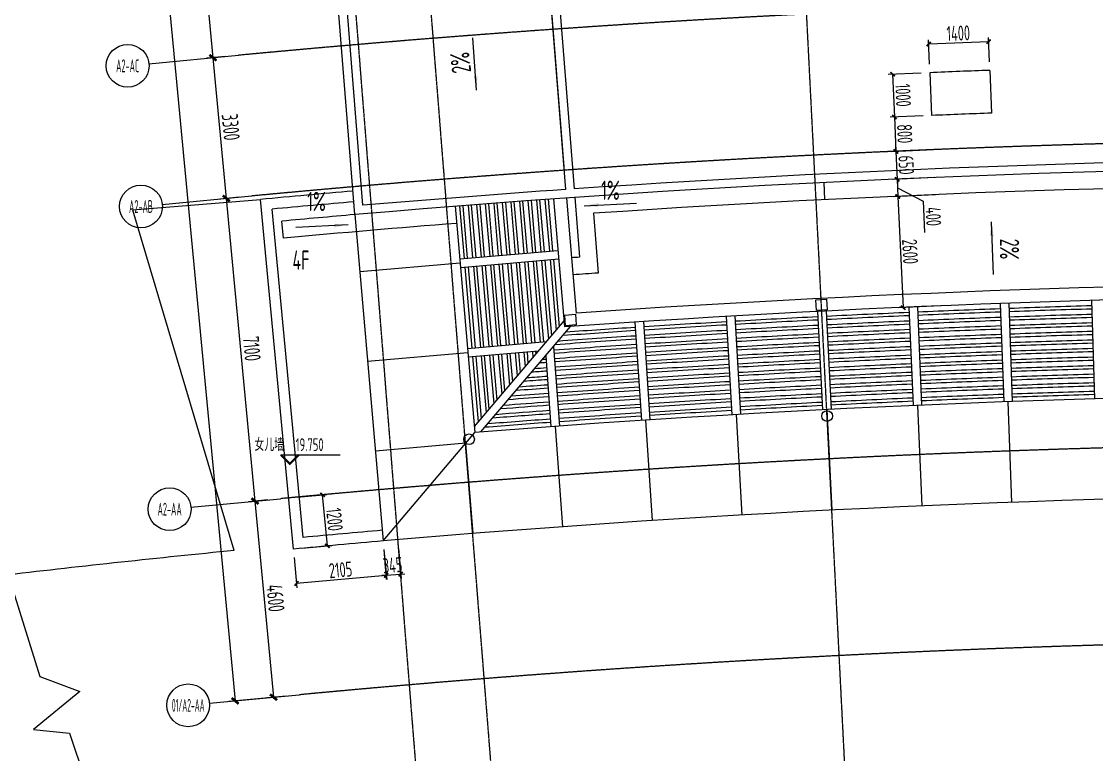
# Model space of a CAD drawing. Header units: millimetres. Extents: x 11677979 to 24947533, y -12764720 to -6308891.
# Drawn here: x 11745006 to 11770094, y -6407759 to -6390643 of the extents above; entities that cross this region are included whole.
import ezdxf
from ezdxf.enums import TextEntityAlignment as Align

# ---------------------------------------------------------------- set-up
doc = ezdxf.new("R2010")
doc.units = ezdxf.units.MM
doc.header["$LTSCALE"] = 10
doc.linetypes.add('A2-RG-AXIS$0$CENTER', pattern=[2, 1.25, -0.25, 0.25, -0.25])
doc.linetypes.add('A2-RG-AXIS$0$DOTE', pattern=[2.42, 2, -0.2, 0.02, -0.2])
for name, color, linetype in [('A2-RB-RF$0$$34$A-DIMS-100', 1, 'Continuous'), ('A2-RB-RF$0$A-DIMS-100', 1, 'Continuous'), ('A2-RB-RF$0$A-HATH', 9, 'Continuous'), ('A2-RG-AXIS$0$A-AXIS', 1, 'Continuous'), ('A2-RG-AXIS$0$A-DIMS-100', 1, 'Continuous'), ('A2-RG-AXIS$0$A-GRID', 1, 'A2-RG-AXIS$0$CENTER'), ('A2-RG-AXIS$0$A-SYMB', 4, 'Continuous'), ('A2-RI-RF$0$$0$AUDIT_D_120618114340-341', 1, 'Continuous'), ('A2-RI-RF$0$$2$A-SYMB', 4, 'Continuous'), ('A2-RI-RF$0$A-COLUMN', 9, 'Continuous'), ('A2-RI-RF$0$A-GLAZ', 140, 'Continuous'), ('A2-RI-RF$0$A-ROOF-DRAN', 175, 'Continuous'), ('A2-RI-RF$0$A-ROOF-EDGE', 2, 'Continuous'), ('A2-RI-RF$0$A-SYMB-AREA', 4, 'Continuous'), ('A2-RI-RF$0$A-SYMB-NAME', 4, 'Continuous'), ('A2-RI-RF$0$an-wall-prht', 2, 'Continuous')]:
    doc.layers.add(name, color=color, linetype=linetype)
doc.layers.add('A2-RI-RF$0$A-DETL-LLIN', color=3, linetype='Continuous', lineweight=5)
doc.layers.add('A2-RI-RF$0$A-DETL-MLIN', color=3, linetype='Continuous', lineweight=9)
doc.styles.add('A2-RB-RF$0$$0$XD2008', font='hzs.shx', dxfattribs={"width": 0.7, "bigfont": 'hztxt.shx'})
doc.styles.add('A2-RB-RF$0$XD2008', font='hzs.shx', dxfattribs={"width": 0.7, "bigfont": 'hztxt.shx'})
doc.styles.add('A2-RG-AXIS$0$ECADI', font='hzs.shx', dxfattribs={"width": 0.7, "bigfont": 'hztxt.shx'})
doc.styles.add('A2-RG-AXIS$0$XD2008', font='hzs.shx', dxfattribs={"width": 0.7, "bigfont": 'hztxt.shx'})
doc.styles.add('A2-RI-RF$0$$0$XD2008', font='xd-hzs.shx', dxfattribs={"width": 0.7, "bigfont": 'xd-hztxt.shx'})
doc.styles.add('A2-RI-RF$0$ECADI', font='hzs.shx', dxfattribs={"width": 0.7, "bigfont": 'hztxt.shx'})
doc.dimstyles.new('A2-RB-RF$0$$0$XD100$0', dxfattribs={"dimscale": 100, "dimtxt": 3.5, "dimasz": 1, "dimexe": 1, "dimexo": 2, "dimgap": 0.5, "dimtad": 1, "dimdec": 0, "dimdsep": 46, "dimtxsty": 'A2-RB-RF$0$$0$XD2008', "dimblk1": 'A2-RB-RF$0$$20$_ArchTick', "dimblk2": 'A2-RB-RF$0$$20$_ArchTick', "dimsah": 1, "dimcen": 2.5, "dimclrt": 4, "dimaunit": 1, "dimadec": 0, "dimazin": 0, "dimtfac": 1, "dimtdec": 0, "dimtix": 1, "dimtmove": 2, "dimatfit": 3, "dimfxl": 0, "dimtolj": 1, "dimtzin": 0, "dimarcsym": 0})
doc.dimstyles.new('A2-RB-RF$0$XD100$0', dxfattribs={"dimscale": 100, "dimtxt": 3.5, "dimasz": 1, "dimexe": 1, "dimexo": 2, "dimgap": 0.5, "dimtad": 1, "dimdec": 0, "dimdsep": 46, "dimtxsty": 'A2-RB-RF$0$XD2008', "dimblk1": 'A2-RB-RF$0$_ArchTick', "dimblk2": 'A2-RB-RF$0$_ArchTick', "dimsah": 1, "dimcen": 2.5, "dimclrt": 4, "dimaunit": 1, "dimadec": 0, "dimazin": 0, "dimtfac": 1, "dimtdec": 0, "dimtix": 1, "dimtmove": 1, "dimatfit": 3, "dimfxl": 0, "dimtolj": 1, "dimtzin": 0, "dimarcsym": 0})
doc.dimstyles.new('A2-RG-AXIS$0$XD150$0', dxfattribs={"dimscale": 150, "dimtxt": 2.5, "dimasz": 1, "dimexe": 1, "dimexo": 2, "dimgap": 0.5, "dimtad": 1, "dimdec": 0, "dimdsep": 46, "dimtxsty": 'A2-RG-AXIS$0$XD2008', "dimblk": 'A2-RG-AXIS$0$_ArchTick', "dimcen": 2.5, "dimclrt": 4, "dimaunit": 1, "dimadec": 0, "dimazin": 0, "dimtfac": 1, "dimtdec": 0, "dimtmove": 2, "dimatfit": 3, "dimfxl": 0, "dimtolj": 1, "dimtzin": 0, "dimarcsym": 0})

# ---------------------------------------------------------------- blocks, each defined once
blk = doc.blocks.new('A2-RG-AXIS$0$_ArchTick')
at = {"color": 0, "linetype": 'ByBlock', "const_width": 0.4}
blk.add_lwpolyline([(-0.5, -0.5), (0.5, 0.5)], dxfattribs=at)
blk = doc.blocks.new('*D532')
at = {"layer": 'A2-RG-AXIS$0$A-DIMS-100', "color": 0, "lineweight": -2, "ltscale": 3, "transparency": 16777216}
for p, q in [((11749340, -6386881), (11748892, -6386923)), ((11749041, -6386909), (11749475, -6391489)), ((11749773, -6391460), (11749325, -6391503))]:
    blk.add_line(p, q, dxfattribs=at)
at = {"layer": 'Defpoints', "color": 0, "ltscale": 3, "transparency": 16777216}
for p in [(11749638, -6386853), (11749475, -6391489), (11750072, -6391432)]:
    blk.add_point(p, dxfattribs=at)
at = {"layer": 'A2-RG-AXIS$0$A-DIMS-100', "color": 0, "lineweight": -2, "ltscale": 3, "transparency": 16777216, "xscale": 150, "yscale": 150, "zscale": 150}
for p, rotation in [((11749041, -6386909), 95.40764194036541), ((11749475, -6391489), 275.4076419403654)]:
    blk.add_blockref('A2-RG-AXIS$0$_ArchTick', p, dxfattribs=dict(at, rotation=rotation))
at = {"layer": 'A2-RG-AXIS$0$A-DIMS-100', "color": 4, "ltscale": 3, "transparency": 16777216, "insert": (11749519, -6389174), "char_height": 375, "attachment_point": 5, "rotation": 275.4076, "style": 'A2-RG-AXIS$0$XD2008'}
blk.add_mtext('\\A1;4600', dxfattribs=at)
blk = doc.blocks.new('*D533')
at = {"layer": 'A2-RG-AXIS$0$A-DIMS-100', "color": 0, "lineweight": -2, "ltscale": 3, "transparency": 16777216}
for p, q in [((11749773, -6391460), (11749325, -6391503)), ((11749475, -6391489), (11749786, -6394774)), ((11750084, -6394746), (11749636, -6394788))]:
    blk.add_line(p, q, dxfattribs=at)
at = {"layer": 'Defpoints', "color": 0, "ltscale": 3, "transparency": 16777216}
for p in [(11750072, -6391432), (11749786, -6394774), (11750383, -6394717)]:
    blk.add_point(p, dxfattribs=at)
at = {"layer": 'A2-RG-AXIS$0$A-DIMS-100', "color": 0, "lineweight": -2, "ltscale": 3, "transparency": 16777216, "xscale": 150, "yscale": 150, "zscale": 150}
for p, rotation in [((11749475, -6391489), 95.40764194036541), ((11749786, -6394774), 275.4076419403654)]:
    blk.add_blockref('A2-RG-AXIS$0$_ArchTick', p, dxfattribs=dict(at, rotation=rotation))
at = {"layer": 'A2-RG-AXIS$0$A-DIMS-100', "color": 4, "ltscale": 3, "transparency": 16777216, "insert": (11749891, -6393107), "char_height": 375, "attachment_point": 5, "rotation": 275.4076, "style": 'A2-RG-AXIS$0$XD2008'}
blk.add_mtext('\\A1;3300', dxfattribs=at)
blk = doc.blocks.new('*D534')
at = {"layer": 'A2-RG-AXIS$0$A-DIMS-100', "color": 0, "lineweight": -2, "ltscale": 3, "transparency": 16777216}
for p, q in [((11750084, -6394746), (11749636, -6394788)), ((11749786, -6394774), (11750455, -6401842)), ((11750753, -6401814), (11750305, -6401857))]:
    blk.add_line(p, q, dxfattribs=at)
at = {"layer": 'Defpoints', "color": 0, "ltscale": 3, "transparency": 16777216}
for p in [(11750383, -6394717), (11750455, -6401842), (11751052, -6401786)]:
    blk.add_point(p, dxfattribs=at)
at = {"layer": 'A2-RG-AXIS$0$A-DIMS-100', "color": 0, "lineweight": -2, "ltscale": 3, "transparency": 16777216, "xscale": 150, "yscale": 150, "zscale": 150}
for p, rotation in [((11749786, -6394774), 95.40764194036541), ((11750455, -6401842), 275.4076419403654)]:
    blk.add_blockref('A2-RG-AXIS$0$_ArchTick', p, dxfattribs=dict(at, rotation=rotation))
at = {"layer": 'A2-RG-AXIS$0$A-DIMS-100', "color": 4, "ltscale": 3, "transparency": 16777216, "insert": (11750382, -6398283), "char_height": 375, "attachment_point": 5, "rotation": 275.4076, "style": 'A2-RG-AXIS$0$XD2008'}
blk.add_mtext('\\A1;7100', dxfattribs=at)
blk = doc.blocks.new('*D535')
at = {"layer": 'A2-RG-AXIS$0$A-DIMS-100', "color": 0, "lineweight": -2, "ltscale": 3, "transparency": 16777216}
for p, q in [((11750753, -6401814), (11750305, -6401857)), ((11750455, -6401842), (11750888, -6406422)), ((11751187, -6406394), (11750739, -6406436))]:
    blk.add_line(p, q, dxfattribs=at)
at = {"layer": 'Defpoints', "color": 0, "ltscale": 3, "transparency": 16777216}
for p in [(11751052, -6401786), (11750888, -6406422), (11751486, -6406365)]:
    blk.add_point(p, dxfattribs=at)
at = {"layer": 'A2-RG-AXIS$0$A-DIMS-100', "color": 0, "lineweight": -2, "ltscale": 3, "transparency": 16777216, "xscale": 150, "yscale": 150, "zscale": 150}
for p, rotation in [((11750455, -6401842), 95.40764194036541), ((11750888, -6406422), 275.4076419403654)]:
    blk.add_blockref('A2-RG-AXIS$0$_ArchTick', p, dxfattribs=dict(at, rotation=rotation))
at = {"layer": 'A2-RG-AXIS$0$A-DIMS-100', "color": 4, "ltscale": 3, "transparency": 16777216, "insert": (11750933, -6404107), "char_height": 375, "attachment_point": 5, "rotation": 275.4076, "style": 'A2-RG-AXIS$0$XD2008'}
blk.add_mtext('\\A1;4600', dxfattribs=at)
blk = doc.blocks.new('*D536')
at = {"layer": 'A2-RG-AXIS$0$A-DIMS-100', "color": 0, "lineweight": -2, "ltscale": 3, "transparency": 16777216}
for p, q in [((11747964, -6372346), (11746620, -6372473)), ((11746769, -6372459), (11749992, -6406507)), ((11751187, -6406394), (11749843, -6406521))]:
    blk.add_line(p, q, dxfattribs=at)
at = {"layer": 'Defpoints', "color": 0, "ltscale": 3, "transparency": 16777216}
for p in [(11748263, -6372318), (11751486, -6406365), (11749992, -6406507)]:
    blk.add_point(p, dxfattribs=at)
at = {"layer": 'A2-RG-AXIS$0$A-DIMS-100', "color": 0, "lineweight": -2, "ltscale": 3, "transparency": 16777216, "xscale": 150, "yscale": 150, "zscale": 150}
for p, rotation in [((11746769, -6372459), 95.40764197918442), ((11749992, -6406507), 275.4076419791845)]:
    blk.add_blockref('A2-RG-AXIS$0$_ArchTick', p, dxfattribs=dict(at, rotation=rotation))
at = {"layer": 'A2-RG-AXIS$0$A-DIMS-100', "color": 4, "ltscale": 3, "transparency": 16777216, "insert": (11748642, -6389458), "char_height": 375, "attachment_point": 5, "rotation": 275.4076, "style": 'A2-RG-AXIS$0$XD2008'}
blk.add_mtext('\\A1;34200', dxfattribs=at)
blk = doc.blocks.new('A2-RG-AXIS$0$ECADI-TAG-GRID')
at = {"color": 13}
blk.add_circle((0, 0), 5, dxfattribs=at)
at = {"style": 'A2-RG-AXIS$0$ECADI', "width": 0.7}
blk.add_attdef('GRID', text='', height=5, dxfattribs=at).set_placement((0, 0), align=Align.MIDDLE)
blk = doc.blocks.new('A2-RI-RF$0$$2$ECADI-TAG-HGHT（国标）')
at = {"color": 1}
blk.add_line((-2.12, 2.12), (11.77, 2.12), dxfattribs=at)
at = {"color": 1, "const_width": 0.5}
blk.add_lwpolyline([(-2.12, 2.12), (0, 0), (2.12, 2.12)], dxfattribs=at)
at = {"style": 'A2-RI-RF$0$$0$XD2008', "width": 0.7}
blk.add_attdef('FL', text='', height=3, dxfattribs=at).set_placement((-2.69, 2.97), align=Align.RIGHT)
for tag, p in [('F.F.L.', (2.28, 2.97)), ('T.O.S.', (2.28, -1.1))]:
    blk.add_attdef(tag, p, '', height=3, dxfattribs=at)
blk = doc.blocks.new('A2-RI-RF$0$5erhfh')
at = {"layer": 'A2-RI-RF$0$A-SYMB-AREA', "style": 'A2-RI-RF$0$ECADI', "width": 0.7}
blk.add_attdef('340M2', text='', height=2.5, dxfattribs=at).set_placement((0, 1.25), align=Align.MIDDLE_LEFT)
at = {"layer": 'A2-RI-RF$0$A-SYMB-NAME', "style": 'A2-RI-RF$0$ECADI', "width": 0.7}
blk.add_attdef('CHINESENAME', (-12.29, 3.09), '', height=4.5, dxfattribs=at)
blk = doc.blocks.new('A2-RI-RF$0$5urthfgh')
at = {"layer": 'A2-RI-RF$0$A-COLUMN'}
for points in [[(10770, -2239), (10757, -1989), (11007, -1976), (11019, -2226)], [(4918, -2598), (4896, -2349), (5145, -2327), (5167, -2576)]]:
    blk.add_lwpolyline(points, close=True, dxfattribs=at)
for centre in [(11020, -4704), (2664, -5247)]:
    blk.add_circle(centre, 125, dxfattribs=at)
at = {"layer": 'A2-RI-RF$0$A-DETL-MLIN'}
for p, q in [((2457, -1133), (116, -1336)), ((2639, -3225), (297, -3428)), ((13127, -4455), (13229, -6803)), ((15242, -4370), (15327, -6719)), ((8898, -4669), (9034, -7015)), ((11012, -4554), (11131, -6901)), ((4674, -4944), (4843, -7288)), ((6786, -4799), (6938, -7144)), ((2588, -5338), (479, -5521)), ((2582, -5344), (2749, -7447))]:
    blk.add_line(p, q, dxfattribs=at)
at = {"layer": 'A2-RI-RF$0$A-GLAZ'}
for p, q in [((3115, 254), (3221, -966)), ((3239, 263), (3345, -956)), ((3314, 269), (3420, -949)), ((3439, 278), (3544, -938)), ((3514, 284), (3619, -932)), ((3638, 293), (3744, -921)), ((3713, 299), (3818, -915)), ((3838, 308), (3943, -904)), ((3913, 314), (4018, -897)), ((4037, 323), (4142, -887)), ((4112, 328), (4217, -880)), ((4237, 337), (4341, -869)), ((4312, 343), (4416, -863)), ((4436, 352), (4541, -852)), ((4511, 357), (4615, -845)), ((2442, 202), (2548, -1025)), ((2516, 208), (2623, -1018)), ((2641, 217), (2747, -1008)), ((2716, 223), (2822, -1001)), ((2841, 233), (2947, -990)), ((2915, 239), (3021, -984)), ((3040, 248), (3146, -973)), ((2565, -1224), (2730, -3117)), ((2640, -1218), (2804, -3110)), ((2765, -1207), (2929, -3100)), ((2839, -1200), (3004, -3093)), ((2964, -1190), (3128, -3082)), ((3039, -1183), (3203, -3076)), ((3163, -1172), (3327, -3065)), ((3238, -1166), (3402, -3059)), ((3362, -1155), (3527, -3048)), ((3437, -1148), (3601, -3041)), ((3562, -1138), (3726, -3031)), ((3636, -1131), (3801, -3024)), ((3761, -1120), (3925, -3013)), ((3836, -1114), (4000, -3007)), ((3960, -1103), (4124, -2996)), ((4035, -1097), (4199, -2989)), ((4159, -1086), (4324, -2979)), ((4234, -1079), (4398, -2972)), ((4359, -1068), (4519, -2911)), ((4433, -1062), (4587, -2831)), ((4558, -1051), (4701, -2697)), ((4633, -1045), (4769, -2617)), ((3419, -3258), (3494, -4116)), ((3544, -3247), (3608, -3982)), ((3619, -3241), (3676, -3902)), ((3743, -3230), (3790, -3768)), ((3818, -3223), (3858, -3687)), ((3942, -3212), (3972, -3554)), ((4017, -3206), (4040, -3473)), ((4142, -3195), (4154, -3339)), ((4216, -3189), (4223, -3259)), ((2747, -3316), (2879, -4839)), ((2822, -3310), (2947, -4758)), ((2946, -3299), (3061, -4624)), ((3021, -3292), (3129, -4544)), ((3145, -3282), (3243, -4410)), ((3220, -3275), (3312, -4330)), ((3345, -3264), (3426, -4196))]:
    blk.add_line(p, q, dxfattribs=at)
for radius, start, end in [(297025, 92.09943, 92.4722), (297025, 91.68807, 92.06085), (296950, 91.68808, 92.06084), (297025, 93.33349, 93.70627), (297025, 92.92214, 93.29491), (296950, 92.92214, 93.29491), (297025, 92.51078, 92.88356), (296950, 92.51079, 92.88355), (296825, 92.5108, 92.88354), (296950, 92.09943, 92.4722), (296825, 92.09944, 92.47219), (296750, 92.09945, 92.47218), (296825, 91.68809, 92.06084), (296750, 91.68809, 92.06083), (296950, 93.74485, 94.07281), (297025, 93.74485, 94.05862), (296950, 93.3335, 93.70626), (296825, 93.3335, 93.70625), (296825, 92.92215, 93.2949), (296750, 92.92215, 93.29489), (296750, 92.5108, 92.88354), (296625, 92.51081, 92.88353), (296625, 92.09945, 92.47218), (296550, 92.09946, 92.47217), (296625, 91.6881, 92.06082), (296550, 91.6881, 92.06082), (296425, 91.68811, 92.06081), (296750, 93.74486, 94.11072), (296825, 93.74486, 94.09649), (296750, 93.33351, 93.70625), (296625, 93.33352, 93.70624), (296550, 93.33352, 93.70624), (296625, 92.92216, 93.29489), (296550, 92.92217, 93.29488), (296425, 92.92218, 93.29487), (296550, 92.51081, 92.88353), (296425, 92.51082, 92.88352), (296350, 92.51083, 92.88351), (296425, 92.09947, 92.47216), (296350, 92.09947, 92.47216), (296225, 92.09948, 92.47215), (296350, 91.68812, 92.0608), (296225, 91.68813, 92.0608), (296150, 91.68813, 92.06079), (296625, 93.74487, 94.11759), (296550, 93.74488, 94.11759), (296425, 93.74489, 94.11758), (296425, 93.33353, 93.70623), (296350, 93.33354, 93.70622), (296350, 92.92218, 93.29487), (296225, 92.92219, 93.29486), (296150, 92.92219, 93.29485), (296225, 92.51083, 92.88351), (296150, 92.51084, 92.8835), (296150, 92.09948, 92.47215), (296025, 92.09949, 92.47214), (296025, 91.68814, 92.06078), (295950, 91.68814, 92.06078), (296350, 94.15624, 94.18675), (296425, 94.15624, 94.17247), (296350, 93.74489, 94.11758), (296225, 93.7449, 94.11757), (296150, 93.7449, 94.11756), (296225, 93.33354, 93.70621), (296150, 93.33355, 93.70621), (296025, 93.33356, 93.7062), (296025, 92.9222, 93.29485), (295950, 92.92221, 93.29484), (296025, 92.51085, 92.88349), (295950, 92.51085, 92.88349), (295825, 92.51086, 92.88348), (295950, 92.0995, 92.47213), (295825, 92.09951, 92.47212), (295750, 92.09951, 92.47212), (295825, 91.68815, 92.06077), (295750, 91.68816, 92.06076), (296150, 94.15626, 94.22488), (296225, 94.15625, 94.21057), (296025, 93.74491, 94.11756), (295950, 93.74492, 94.11755), (295950, 93.33356, 93.7062), (295825, 93.33357, 93.70619), (295825, 92.92222, 93.29483), (295750, 92.92222, 93.29483), (295750, 92.51087, 92.88347), (295625, 92.51087, 92.88347), (295550, 92.51088, 92.88346), (295625, 92.09952, 92.47211), (295550, 92.09952, 92.47211), (295625, 91.68816, 92.06076), (295550, 91.68817, 92.06075), (295425, 91.68818, 92.06074), (295825, 94.15628, 94.287), (295950, 94.15627, 94.26308), (296025, 94.15627, 94.24875), (295825, 93.74492, 94.11754), (295750, 93.74493, 94.11754), (295750, 93.33357, 93.70618), (295625, 93.33358, 93.70617), (295550, 93.33359, 93.70617), (295625, 92.92223, 93.29482), (295550, 92.92223, 93.29482), (295425, 92.92224, 93.29481), (295425, 92.51089, 92.88345), (295350, 92.51089, 92.88345), (295425, 92.09953, 92.4721), (295350, 92.09954, 92.47209), (295225, 92.09955, 92.47209), (295350, 91.68818, 92.06074), (295225, 91.68819, 92.06073), (295150, 91.6882, 92.06073), (295550, 94.1563, 94.33973), (295625, 94.15629, 94.32533), (295750, 94.15628, 94.30137), (295625, 93.74494, 94.11753), (295550, 93.74494, 94.11752), (295425, 93.74495, 94.11752), (295425, 93.3336, 93.70616), (295350, 93.3336, 93.70616), (295350, 92.92225, 93.2948), (295225, 92.92225, 93.29479), (295150, 92.92226, 93.29479), (295225, 92.5109, 92.88344), (295150, 92.5109, 92.88343), (295150, 92.09955, 92.47208), (295025, 92.09956, 92.47207), (295025, 91.6882, 92.06072), (294950, 91.68821, 92.06071), (295350, 94.15631, 94.37817), (295425, 94.15631, 94.36374), (295350, 93.74496, 94.11751), (295225, 93.74496, 94.1175), (295150, 93.74497, 94.1175), (295225, 93.33361, 93.70615), (295150, 93.33361, 93.70614), (295025, 93.33362, 93.70614), (295025, 92.92227, 93.29478), (294950, 92.92227, 93.29478), (295025, 92.51091, 92.88343), (294950, 92.51092, 92.88342), (294950, 92.09956, 92.47207), (295150, 94.15632, 94.41668), (295225, 94.15632, 94.40223), (295025, 93.74498, 94.11749), (294950, 93.74498, 94.11749), (294950, 93.33363, 93.70613), (294950, 94.15634, 94.45528), (295025, 94.15633, 94.44079)]:
    blk.add_arc((25944, -299026), radius, start, end, dxfattribs=at)
at = {"layer": 'A2-RI-RF$0$an-wall-prht'}
for p, q in [((4636, 366), (4895, -2623)), ((4935, 387), (5168, -2303)), ((0, 0), (661, -7621)), ((2342, 194), (2800, -5086)), ((2448, -1033), (4740, -835)), ((2466, -1233), (4757, -1034)), ((17191, -2005), (17258, -4304)), ((10996, -2252), (11112, -4549)), ((12927, -2161), (13027, -4459)), ((13127, -2153), (13227, -4450)), ((15058, -2076), (15142, -4374)), ((15258, -2068), (15342, -4367)), ((2788, -4946), (4883, -2483)), ((6736, -2498), (6885, -4793)), ((8666, -2379), (8799, -4675)), ((8865, -2367), (8998, -4663)), ((10796, -2263), (10912, -4559)), ((2941, -5075), (5035, -2613)), ((6536, -2511), (6686, -4806)), ((2630, -3126), (4472, -2966)), ((2647, -3325), (4288, -3183)), ((4639, -3078), (4773, -4937)), ((4454, -3296), (4574, -4952)), ((661, -7621), (2800, -5086))]:
    blk.add_line(p, q, dxfattribs=at)
for centre, radius, start, end in [((25944, -299026), 297450, 76.99055, 94.00515), ((25943, -299026), 297150, 76.9335, 94.06187), ((25944, -299026), 294850, 76.49368, 94.50202), ((25944, -299026), 292500, 76.03854, 94.95868)]:
    blk.add_arc(centre, radius, start, end, dxfattribs=at)
blk = doc.blocks.new('A2-RB-RF$0$$20$_ArchTick')
at = {"color": 0, "linetype": 'ByBlock', "const_width": 0.4}
blk.add_lwpolyline([(-0.5, -0.5), (0.5, 0.5)], dxfattribs=at)
blk = doc.blocks.new('*D732')
at = {"layer": 'A2-RB-RF$0$$34$A-DIMS-100', "color": 0, "lineweight": -2, "transparency": 16777216}
for p, q in [((11766289, -6393638), (11765314, -6393685)), ((11765414, -6393680), (11765409, -6393580)), ((11765414, -6393680), (11765445, -6394329)), ((11766320, -6394287), (11765345, -6394334)), ((11765445, -6394329), (11765450, -6394429))]:
    blk.add_line(p, q, dxfattribs=at)
at = {"layer": 'Defpoints', "color": 0, "transparency": 16777216}
for p in [(11766489, -6393628), (11765445, -6394329), (11766520, -6394277)]:
    blk.add_point(p, dxfattribs=at)
at = {"layer": 'A2-RB-RF$0$$34$A-DIMS-100', "color": 0, "lineweight": -2, "transparency": 16777216, "xscale": 100, "yscale": 100, "zscale": 100}
for p, rotation in [((11765414, -6393680), 272.7601928726295), ((11765445, -6394329), 92.76019287262947)]:
    blk.add_blockref('A2-RB-RF$0$$20$_ArchTick', p, dxfattribs=dict(at, rotation=rotation))
at = {"layer": 'A2-RB-RF$0$$34$A-DIMS-100', "color": 4, "transparency": 16777216, "insert": (11765654, -6393994), "char_height": 350, "attachment_point": 5, "rotation": 272.7602, "style": 'A2-RB-RF$0$$0$XD2008'}
blk.add_mtext('\\A1;650', dxfattribs=at)
blk = doc.blocks.new('A2-RB-RF$0$_ArchTick')
at = {"color": 0, "linetype": 'ByBlock', "const_width": 0.4}
blk.add_lwpolyline([(-0.5, -0.5), (0.5, 0.5)], dxfattribs=at)
blk = doc.blocks.new('*D730')
at = {"layer": 'A2-RB-RF$0$A-DIMS-100', "color": 0, "lineweight": -2, "transparency": 16777216}
for p, q in [((11753808, -6402945), (11753864, -6403647)), ((11753464, -6402973), (11753519, -6403675)), ((11753512, -6403575), (11753412, -6403583)), ((11753512, -6403575), (11753856, -6403547)), ((11753856, -6403547), (11753955, -6403540))]:
    blk.add_line(p, q, dxfattribs=at)
at = {"layer": 'Defpoints', "color": 0, "transparency": 16777216}
for p in [(11753448, -6402773), (11753792, -6402746), (11753856, -6403547)]:
    blk.add_point(p, dxfattribs=at)
at = {"layer": 'A2-RB-RF$0$A-DIMS-100', "color": 0, "lineweight": -2, "transparency": 16777216, "xscale": 100, "yscale": 100, "zscale": 100}
for p, rotation in [((11753512, -6403575), 4.548265622607088), ((11753856, -6403547), 184.5482656226071)]:
    blk.add_blockref('A2-RB-RF$0$_ArchTick', p, dxfattribs=dict(at, rotation=rotation))
at = {"layer": 'A2-RB-RF$0$A-DIMS-100', "color": 4, "transparency": 16777216, "insert": (11753666, -6403337), "char_height": 350, "attachment_point": 5, "rotation": 4.5483, "style": 'A2-RB-RF$0$XD2008'}
blk.add_mtext('\\A1;345', dxfattribs=at)
blk = doc.blocks.new('*D731')
at = {"layer": 'A2-RB-RF$0$A-DIMS-100', "color": 0, "lineweight": -2, "transparency": 16777216}
for p, q in [((11751370, -6403162), (11751433, -6403865)), ((11753466, -6402973), (11753529, -6403676)), ((11753520, -6403576), (11751424, -6403765))]:
    blk.add_line(p, q, dxfattribs=at)
at = {"layer": 'Defpoints', "color": 0, "transparency": 16777216}
for p in [(11753448, -6402774), (11751352, -6402963), (11751424, -6403765)]:
    blk.add_point(p, dxfattribs=at)
at = {"layer": 'A2-RB-RF$0$A-DIMS-100', "color": 0, "lineweight": -2, "transparency": 16777216, "xscale": 100, "yscale": 100, "zscale": 100}
for p, rotation in [((11751424, -6403765), 185.1631255153973), ((11753520, -6403576), 5.163125515397207)]:
    blk.add_blockref('A2-RB-RF$0$_ArchTick', p, dxfattribs=dict(at, rotation=rotation))
at = {"layer": 'A2-RB-RF$0$A-DIMS-100', "color": 4, "transparency": 16777216, "insert": (11752452, -6403447), "char_height": 350, "attachment_point": 5, "rotation": 5.1631, "style": 'A2-RB-RF$0$XD2008'}
blk.add_mtext('\\A1;2105', dxfattribs=at)
blk = doc.blocks.new('*D629')
at = {"layer": 'A2-RB-RF$0$A-DIMS-100', "color": 0, "lineweight": -2, "transparency": 16777216}
for p, q in [((11751438, -6401749), (11752132, -6401684)), ((11752145, -6402888), (11752033, -6401694)), ((11751551, -6402944), (11752245, -6402879))]:
    blk.add_line(p, q, dxfattribs=at)
at = {"layer": 'Defpoints', "color": 0, "transparency": 16777216}
for p in [(11752033, -6401694), (11751239, -6401768), (11751352, -6402963)]:
    blk.add_point(p, dxfattribs=at)
at = {"layer": 'A2-RB-RF$0$A-DIMS-100', "color": 0, "lineweight": -2, "transparency": 16777216, "xscale": 100, "yscale": 100, "zscale": 100}
for p, rotation in [((11752033, -6401694), 95.37097532315934), ((11752145, -6402888), 275.3709753231594)]:
    blk.add_blockref('A2-RB-RF$0$_ArchTick', p, dxfattribs=dict(at, rotation=rotation))
at = {"layer": 'A2-RB-RF$0$A-DIMS-100', "color": 4, "transparency": 16777216, "insert": (11752313, -6402270), "char_height": 350, "attachment_point": 5, "rotation": 275.371, "style": 'A2-RB-RF$0$XD2008'}
blk.add_mtext('\\A1;1200', dxfattribs=at)
blk = doc.blocks.new('*D643')
at = {"layer": 'A2-RB-RF$0$A-DIMS-100', "color": 0, "lineweight": -2, "transparency": 16777216}
for p, q in [((11766315, -6394287), (11765340, -6394334)), ((11765440, -6394329), (11765459, -6394729)), ((11765450, -6394529), (11766046, -6394842)), ((11766335, -6394687), (11765359, -6394734)), ((11766046, -6394842), (11766081, -6395571))]:
    blk.add_line(p, q, dxfattribs=at)
at = {"layer": 'Defpoints', "color": 0, "transparency": 16777216}
for p in [(11766515, -6394277), (11766534, -6394677), (11765459, -6394729)]:
    blk.add_point(p, dxfattribs=at)
at = {"layer": 'A2-RB-RF$0$A-DIMS-100', "color": 0, "lineweight": -2, "transparency": 16777216, "xscale": 100, "yscale": 100, "zscale": 100}
for p, rotation in [((11765440, -6394329), 92.76019287273728), ((11765459, -6394729), 272.7601928727373)]:
    blk.add_blockref('A2-RB-RF$0$_ArchTick', p, dxfattribs=dict(at, rotation=rotation))
at = {"layer": 'A2-RB-RF$0$A-DIMS-100', "color": 4, "transparency": 16777216, "insert": (11766288, -6395196), "char_height": 350, "attachment_point": 5, "rotation": 272.7602, "style": 'A2-RB-RF$0$XD2008'}
blk.add_mtext('\\A1;400', dxfattribs=at)
blk = doc.blocks.new('*D644')
at = {"layer": 'A2-RB-RF$0$A-DIMS-100', "color": 0, "lineweight": -2, "transparency": 16777216}
for p, q in [((11766332, -6394687), (11765356, -6394734)), ((11765456, -6394729), (11765581, -6397325)), ((11766457, -6397283), (11765482, -6397330))]:
    blk.add_line(p, q, dxfattribs=at)
at = {"layer": 'Defpoints', "color": 0, "transparency": 16777216}
for p in [(11766531, -6394677), (11765581, -6397325), (11766657, -6397274)]:
    blk.add_point(p, dxfattribs=at)
at = {"layer": 'A2-RB-RF$0$A-DIMS-100', "color": 0, "lineweight": -2, "transparency": 16777216, "xscale": 100, "yscale": 100, "zscale": 100}
for p, rotation in [((11765456, -6394729), 92.76019287280383), ((11765581, -6397325), 272.7601928728038)]:
    blk.add_blockref('A2-RB-RF$0$_ArchTick', p, dxfattribs=dict(at, rotation=rotation))
at = {"layer": 'A2-RB-RF$0$A-DIMS-100', "color": 4, "transparency": 16777216, "insert": (11765744, -6396016), "char_height": 350, "attachment_point": 5, "rotation": 272.7602, "style": 'A2-RB-RF$0$XD2008'}
blk.add_mtext('\\A1;2600', dxfattribs=at)
blk = doc.blocks.new('*D651')
at = {"layer": 'A2-RB-RF$0$A-HATH', "color": 0, "lineweight": -2, "transparency": 16777216}
for p, q in [((11766197, -6391638), (11766175, -6391068)), ((11766178, -6391168), (11767577, -6391113)), ((11767596, -6391584), (11767574, -6391013))]:
    blk.add_line(p, q, dxfattribs=at)
at = {"layer": 'Defpoints', "color": 0, "transparency": 16777216}
for p in [(11767577, -6391113), (11766205, -6391838), (11767604, -6391783)]:
    blk.add_point(p, dxfattribs=at)
at = {"layer": 'A2-RB-RF$0$A-HATH', "color": 0, "lineweight": -2, "transparency": 16777216, "xscale": 100, "yscale": 100, "zscale": 100}
for p, rotation in [((11766178, -6391168), 182.239860492506), ((11767577, -6391113), 2.239860492505948)]:
    blk.add_blockref('A2-RB-RF$0$_ArchTick', p, dxfattribs=dict(at, rotation=rotation))
at = {"layer": 'A2-RB-RF$0$A-HATH', "color": 4, "transparency": 16777216, "insert": (11766869, -6390916), "char_height": 350, "attachment_point": 5, "rotation": 2.2399, "style": 'A2-RB-RF$0$XD2008'}
blk.add_mtext('\\A1;1400', dxfattribs=at)
blk = doc.blocks.new('*D652')
at = {"layer": 'A2-RB-RF$0$$34$A-DIMS-100', "color": 0, "lineweight": -2, "transparency": 16777216}
for p, q in [((11766005, -6391846), (11765236, -6391878)), ((11765336, -6391874), (11765377, -6392873)), ((11766046, -6392846), (11765277, -6392877))]:
    blk.add_line(p, q, dxfattribs=at)
at = {"layer": 'Defpoints', "color": 0, "transparency": 16777216}
for p in [(11766205, -6391838), (11765377, -6392873), (11766246, -6392837)]:
    blk.add_point(p, dxfattribs=at)
at = {"layer": 'A2-RB-RF$0$$34$A-DIMS-100', "color": 0, "lineweight": -2, "transparency": 16777216, "xscale": 100, "yscale": 100, "zscale": 100}
for p, rotation in [((11765336, -6391874), 92.37240146791262), ((11765377, -6392873), 272.3724014679127)]:
    blk.add_blockref('A2-RB-RF$0$$20$_ArchTick', p, dxfattribs=dict(at, rotation=rotation))
at = {"layer": 'A2-RB-RF$0$$34$A-DIMS-100', "color": 4, "transparency": 16777216, "insert": (11765582, -6392364), "char_height": 350, "attachment_point": 5, "rotation": 272.3724, "style": 'A2-RB-RF$0$$0$XD2008'}
blk.add_mtext('\\A1;1000', dxfattribs=at)
blk = doc.blocks.new('*D653')
at = {"layer": 'A2-RB-RF$0$$34$A-DIMS-100', "color": 0, "lineweight": -2, "transparency": 16777216}
for p, q in [((11766046, -6392846), (11765277, -6392877)), ((11765377, -6392873), (11765411, -6393673)), ((11766079, -6393645), (11765311, -6393677))]:
    blk.add_line(p, q, dxfattribs=at)
at = {"layer": 'Defpoints', "color": 0, "transparency": 16777216}
for p in [(11766246, -6392837), (11765411, -6393673), (11766279, -6393637)]:
    blk.add_point(p, dxfattribs=at)
at = {"layer": 'A2-RB-RF$0$$34$A-DIMS-100', "color": 0, "lineweight": -2, "transparency": 16777216, "xscale": 100, "yscale": 100, "zscale": 100}
for p, rotation in [((11765377, -6392873), 92.37242430552004), ((11765411, -6393673), 272.37242430552)]:
    blk.add_blockref('A2-RB-RF$0$$20$_ArchTick', p, dxfattribs=dict(at, rotation=rotation))
at = {"layer": 'A2-RB-RF$0$$34$A-DIMS-100', "color": 4, "transparency": 16777216, "insert": (11765619, -6393264), "char_height": 350, "attachment_point": 5, "rotation": 272.3724, "style": 'A2-RB-RF$0$$0$XD2008'}
blk.add_mtext('\\A1;800', dxfattribs=at)
blk = doc.blocks.new('A2-RG-AXIS')
at = {"layer": 'A2-RG-AXIS$0$A-AXIS', "ltscale": 3}
for p, q in [((11747981.3, -6391630.1), (11750072, -6391432.1)), ((11748292.3, -6394915.4), (11750383, -6394717.5)), ((11748961.4, -6401983.8), (11751052.1, -6401785.8)), ((11749394.9, -6406563.3), (11751485.6, -6406365.4))]:
    blk.add_line(p, q, dxfattribs=at)
at = {"layer": 'A2-RG-AXIS$0$A-GRID', "linetype": 'A2-RG-AXIS$0$DOTE'}
for p, q in [((11764241.9, -6408445.8), (11762206, -6368297.4)), ((11755647.6, -6368696.2), (11757669.8, -6394116.9)), ((11754299.2, -6409123.8), (11751111, -6369045.1)), ((11756043.3, -6408979.7), (11752855.5, -6368906.3))]:
    blk.add_line(p, q, dxfattribs=at)
for radius, start, end in [(308700, 75.589285, 95.407644), (304100, 75.589285, 95.407644), (300800, 75.589285, 95.407644), (293700, 75.589281, 95.407645), (289100, 75.589281, 95.407645)]:
    blk.add_arc((11778730.7, -6694178.7), radius, start, end, dxfattribs=at)
at = {"layer": 'A2-RG-AXIS$0$A-SYMB'}
ref = blk.add_blockref('A2-RG-AXIS$0$ECADI-TAG-GRID', (11747483.6, -6391677.2), dxfattribs=dict(at, xscale=100, yscale=100, zscale=100))
ref.add_attrib('GRID', 'A2-AC', dxfattribs={"layer": '0', "extrusion": (0, 0, -1), "height": 300, "style": 'A2-RG-AXIS$0$ECADI', "text_generation_flag": 2, "width": 0.5}).set_placement((-11747483.6, -6391677.2), align=Align.MIDDLE)
ref = blk.add_blockref('A2-RG-AXIS$0$ECADI-TAG-GRID', (11747794.5, -6394962.5), dxfattribs=dict(at, xscale=100, yscale=100, zscale=100))
ref.add_attrib('GRID', 'A2-AB', dxfattribs={"layer": '0', "extrusion": (0, 0, -1), "height": 300, "style": 'A2-RG-AXIS$0$ECADI', "text_generation_flag": 2, "width": 0.5}).set_placement((-11747794.5, -6394962.5), align=Align.MIDDLE)
ref = blk.add_blockref('A2-RG-AXIS$0$ECADI-TAG-GRID', (11748463.7, -6402030.9), dxfattribs=dict(at, xscale=100, yscale=100, zscale=100))
ref.add_attrib('GRID', 'A2-AA', dxfattribs={"layer": '0', "extrusion": (0, 0, -1), "height": 300, "style": 'A2-RG-AXIS$0$ECADI', "text_generation_flag": 2, "width": 0.5}).set_placement((-11748463.7, -6402030.9), align=Align.MIDDLE)
ref = blk.add_blockref('A2-RG-AXIS$0$ECADI-TAG-GRID', (11748897.2, -6406610.4), dxfattribs=dict(at, xscale=100, yscale=100, zscale=100))
ref.add_attrib('GRID', '01/A2-AA', dxfattribs={"layer": '0', "extrusion": (0, 0, -1), "height": 300, "style": 'A2-RG-AXIS$0$ECADI', "text_generation_flag": 2, "width": 0.4}).set_placement((-11748897.2, -6406610.4), align=Align.MIDDLE)
at = {"layer": 'A2-RG-AXIS$0$A-DIMS-100', "ltscale": 3}
dim = blk.add_aligned_dim(p1=(11748262.6, -6372317.6), p2=(11751485.6, -6406365.4), distance=-1500, dimstyle='A2-RG-AXIS$0$XD150$0', dxfattribs=at)
dim.commit()
dim.dimension.update_dxf_attribs({"geometry": '*D536', "text_midpoint": (11748642.1, -6389458.1)})
for base, p1, p2, picture, middle in [((11749474.6, -6391488.7), (11749638.5, -6386852.6), (11750072, -6391432.1), '*D532', (11749519.2, -6389174.2)), ((11749785.6, -6394774), (11750072, -6391432.1), (11750383, -6394717.5), '*D533', (11749891.5, -6393106.6)), ((11750454.8, -6401842.4), (11750383, -6394717.5), (11751052.1, -6401785.8), '*D534', (11750381.5, -6398283.5)), ((11750888.3, -6406421.9), (11751052.1, -6401785.8), (11751485.6, -6406365.4), '*D535', (11750932.8, -6404107.4))]:
    dim = blk.add_linear_dim(base=base, p1=p1, p2=p2, angle=95.40764, dimstyle='A2-RG-AXIS$0$XD150$0', dxfattribs=at)
    dim.commit()
    dim.dimension.update_dxf_attribs({"geometry": picture, "text_midpoint": middle})
blk = doc.blocks.new('A2-RI-RF')
at = {"layer": 'A2-RI-RF$0$$0$AUDIT_D_120618114340-341'}
for p, q in [((11755625.5, -6392249.4), (11755538.7, -6391025)), ((11758135.3, -6394943.5), (11759362.5, -6394888.6)), ((11752631.2, -6395388.6), (11751405.6, -6395456.2)), ((11767637, -6395320.7), (11767680.6, -6396547.4))]:
    blk.add_line(p, q, dxfattribs=at)
at = {"layer": 'A2-RI-RF$0$$0$AUDIT_D_120618114340-341', "extrusion": (0, 0, -1)}
for points in [[(-11755645.9, -6391914.6), (-11755561.9, -6391920), (-11755625.6, -6392253.3)], [(-11758466.5, -6394884.6), (-11758470.8, -6394968.6), (-11758132.3, -6394943.7)], [(-11752301.6, -6395450.9), (-11752296.5, -6395367), (-11752635.2, -6395388.3)], [(-11767692.8, -6395651.5), (-11767608.7, -6395655), (-11767636.7, -6395316.8)]]:
    blk.add_solid(points, dxfattribs=at)
at = {"layer": 'A2-RI-RF$0$A-DETL-LLIN'}
for p in [(11750584.2, -6394810.9), (11749967.2, -6402995.9)]:
    blk.add_line(p, (11747602.7, -6395048.1), dxfattribs=at)
blk.add_arc((11778730.7, -6694178.7), 292600, 95.641464, 96.680333, dxfattribs=at)
at = {"layer": 'A2-RI-RF$0$A-DETL-MLIN'}
for p, q in [((11744093.8, -6401640.1), (11745430.2, -6405937)), ((11745430.2, -6405937), (11746367.3, -6406286.2)), ((11746367.3, -6406286.2), (11745288, -6407177.9)), ((11745288, -6407177.9), (11746125.5, -6407257.6)), ((11746125.5, -6407257.6), (11747696.7, -6411913.5))]:
    blk.add_line(p, q, dxfattribs=at)
at = {"layer": 'A2-RI-RF$0$A-ROOF-DRAN'}
for p, q in [((11763757.7, -6394802.9), (11763737.8, -6394403.4)), ((11758351.7, -6395122.3), (11758462.7, -6396518)), ((11751121, -6395703), (11751083.6, -6395304.7))]:
    blk.add_line(p, q, dxfattribs=at)
for radius, start, end in [(299750, 77.098571, 93.898358), (300150, 94.958671, 95.285069), (299750, 94.509482, 95.284955), (298350, 93.895308, 94.008026)]:
    blk.add_arc((11778730.7, -6694178.7), radius, start, end, dxfattribs=at)
at = {"layer": 'A2-RI-RF$0$A-ROOF-EDGE'}
for p, q in [((11752786.6, -6395152.1), (11751422.2, -6378001.5)), ((11766204.6, -6391838.1), (11766246, -6392837.2)), ((11767603.7, -6391783.4), (11767645.1, -6392782.5)), ((11751351.5, -6402962.9), (11750584, -6394798.9)), ((11757920.5, -6394746.6), (11758031.9, -6396146.6)), ((11751577.1, -6402690.7), (11750856.3, -6395024.5))]:
    blk.add_line(p, q, dxfattribs=at)
for points in [[(11752292.5, -6386419.1), (11757225.6, -6386026.6), (11757905, -6394551.6)], [(11752970, -6394935.5), (11752308.4, -6386618.5), (11757042.1, -6386241.8), (11757705.5, -6394565.5)], [(11757920.6, -6394747.9), (11757920.7, -6394749)]]:
    blk.add_lwpolyline(points, dxfattribs=at)
for centre, radius, start, end in [((11778730.6, -6694178.7), 302600, 92.107311, 92.37241), ((11778730.7, -6694178.7), 301600, 92.106447, 92.372424), ((11778730.7, -6694178.7), 300350, 85.737578, 93.975972), ((11778730.7, -6694178.7), 300150, 85.193143, 94.958671), ((11778730.7, -6694178.7), 300700, 94.957875, 95.370975), ((11778730.7, -6694178.7), 300350, 94.01412, 94.920244), ((11778730.7, -6694178.7), 300450, 94.958216, 95.323295), ((11778730.7, -6694178.7), 298750, 93.972901, 94.009299), ((11778730.7, -6694178.7), 292750, 94.958678, 95.322046), ((11778730.7, -6694178.7), 292500, 94.958678, 95.370975)]:
    blk.add_arc(centre, radius, start, end, dxfattribs=at)
ref = blk.add_blockref('A2-RI-RF$0$5erhfh', (11755847.4, -6391747.7), dxfattribs=dict(xscale=-99.99999999968374, yscale=99.99999999968372, zscale=99.99999999968374, rotation=96.5272961623707))
ref.add_attrib('CHINESENAME', '2%%%', (11755503.4, -6391822.1), dxfattribs={"layer": 'A2-RI-RF$0$A-SYMB-NAME', "height": 450, "rotation": 96.5273, "style": 'A2-RI-RF$0$ECADI', "width": 0.7})
ref = blk.add_blockref('A2-RI-RF$0$5erhfh', (11759064.2, -6395161), dxfattribs=dict(xscale=99.99999999968374, yscale=99.99999999968374, zscale=99.99999999968374, rotation=359.5617199320547))
ref.add_attrib('CHINESENAME', '1%%%', (11758531.7, -6394806.7), dxfattribs={"layer": 'A2-RI-RF$0$A-SYMB-NAME', "height": 450, "rotation": 359.56172, "style": 'A2-RI-RF$0$ECADI', "width": 0.7})
ref = blk.add_blockref('A2-RI-RF$0$5erhfh', (11752204.9, -6395423.6), dxfattribs=dict(xscale=99.99999999968374, yscale=99.99999999968374, zscale=99.99999999968374, rotation=359.5617199320547))
ref.add_attrib('CHINESENAME', '1%%%', (11751672.4, -6395069.2), dxfattribs={"layer": 'A2-RI-RF$0$A-SYMB-NAME', "height": 450, "rotation": 359.56172, "style": 'A2-RI-RF$0$ECADI', "width": 0.7})
blk.add_blockref('A2-RI-RF$0$5urthfgh', (11752786.6, -6395152.1))
ref = blk.add_blockref('A2-RI-RF$0$5erhfh', (11767487, -6396246.1), dxfattribs=dict(xscale=99.99999999968374, yscale=99.99999999968374, zscale=99.99999999968374, rotation=269.5617199320547))
ref.add_attrib('CHINESENAME', '2%%%', (11767841.3, -6395713.6), dxfattribs={"layer": 'A2-RI-RF$0$A-SYMB-NAME', "height": 450, "rotation": 269.56172, "style": 'A2-RI-RF$0$ECADI', "width": 0.7})
ref = blk.add_blockref('A2-RI-RF$0$5erhfh', (11752216.3, -6399075.3), dxfattribs=dict(xscale=100, yscale=100, zscale=100))
ref.add_attrib('CHINESENAME', '4F', (11751331, -6396440.9), dxfattribs={"layer": 'A2-RI-RF$0$A-SYMB-NAME', "height": 450, "style": 'A2-RI-RF$0$ECADI', "width": 0.7})
at = {"layer": 'A2-RI-RF$0$$2$A-SYMB'}
ref = blk.add_blockref('A2-RI-RF$0$$2$ECADI-TAG-HGHT（国标）', (11751267.1, -6400970.9), dxfattribs=dict(at, xscale=100, yscale=100, zscale=100))
ref.add_attrib('F.F.L.', '19.750', (11751404.8, -6400674.2), dxfattribs={"layer": '0', "height": 300, "style": 'A2-RI-RF$0$$0$XD2008', "width": 0.7})
ref.add_attrib('FL', '女儿墙', dxfattribs={"layer": '0', "height": 300, "style": 'A2-RI-RF$0$$0$XD2008', "width": 0.7}).set_placement((11751135.8, -6400673.4), align=Align.RIGHT)
at = {"layer": 'A2-RI-RF$0$A-DETL-LLIN'}
blk.add_blockref('A2-RG-AXIS', (0, 0), dxfattribs=at)
blk = doc.blocks.new('A2-RB-RF')
at = {"layer": 'A2-RB-RF$0$$34$A-DIMS-100'}
for p1, p2, distance, picture, middle in [((11766204.6, -6391838.1), (11766246, -6392837.2), -869.4, '*D652', (11765581.5, -6392364.3)), ((11766246, -6392837.2), (11766279.2, -6393636.5), -869.4, '*D653', (11765618.8, -6393263.6)), ((11766488.8, -6393627.9), (11766520.1, -6394277.2), -1076.4, '*D732', (11765654, -6393993.5))]:
    dim = blk.add_aligned_dim(p1=p1, p2=p2, distance=distance, dimstyle='A2-RB-RF$0$$0$XD100$0', dxfattribs=at)
    dim.commit()
    dim.dimension.update_dxf_attribs({"geometry": picture, "text_midpoint": middle})
at = {"layer": 'A2-RB-RF$0$A-DIMS-100'}
for base, p1, p2, picture, middle in [((11765459.3, -6394728.8), (11766515.2, -6394277.4), (11766534.5, -6394676.9), '*D643', (11766048.3, -6394892.1)), ((11765581.5, -6397325.4), (11766531.5, -6394677.1), (11766656.7, -6397273.6), '*D644', (11765518.9, -6396027.2))]:
    dim = blk.add_linear_dim(base=base, p1=p1, p2=p2, angle=272.76019, dimstyle='A2-RB-RF$0$XD100$0', dxfattribs=at)
    dim.commit()
    dim.dimension.update_dxf_attribs({"geometry": picture, "text_midpoint": middle, "dimtype": 129})
for p1, p2, distance, picture, middle in [((11751351.5, -6402962.9), (11751239.2, -6401768.2), -796.9, '*D629', (11752312.8, -6402269.9)), ((11753447.8, -6402773.5), (11751351.5, -6402962.9), 805.7, '*D731', (11752451.9, -6403446.6)), ((11753447.8, -6402773.5), (11753791.9, -6402746.1), -803.9, '*D730', (11753665.8, -6403336.9))]:
    dim = blk.add_aligned_dim(p1=p1, p2=p2, distance=distance, dimstyle='A2-RB-RF$0$XD100$0', dxfattribs=at)
    dim.commit()
    dim.dimension.update_dxf_attribs({"geometry": picture, "text_midpoint": middle})
at = {"layer": 'A2-RB-RF$0$A-HATH', "color": 1}
dim = blk.add_aligned_dim(p1=(11766204.6, -6391838.1), p2=(11767603.7, -6391783.4), distance=670.5, dimstyle='A2-RB-RF$0$XD100$0', dxfattribs=at)
dim.commit()
dim.dimension.update_dxf_attribs({"geometry": '*D651', "text_midpoint": (11766869.2, -6390915.9)})

msp = doc.modelspace()

# ---------------------------------------------------------------- block references
for name in ['A2-RI-RF', 'A2-RG-AXIS', 'A2-RB-RF']:
    msp.add_blockref(name, (0, 0))

doc.saveas('drawing.dxf')
